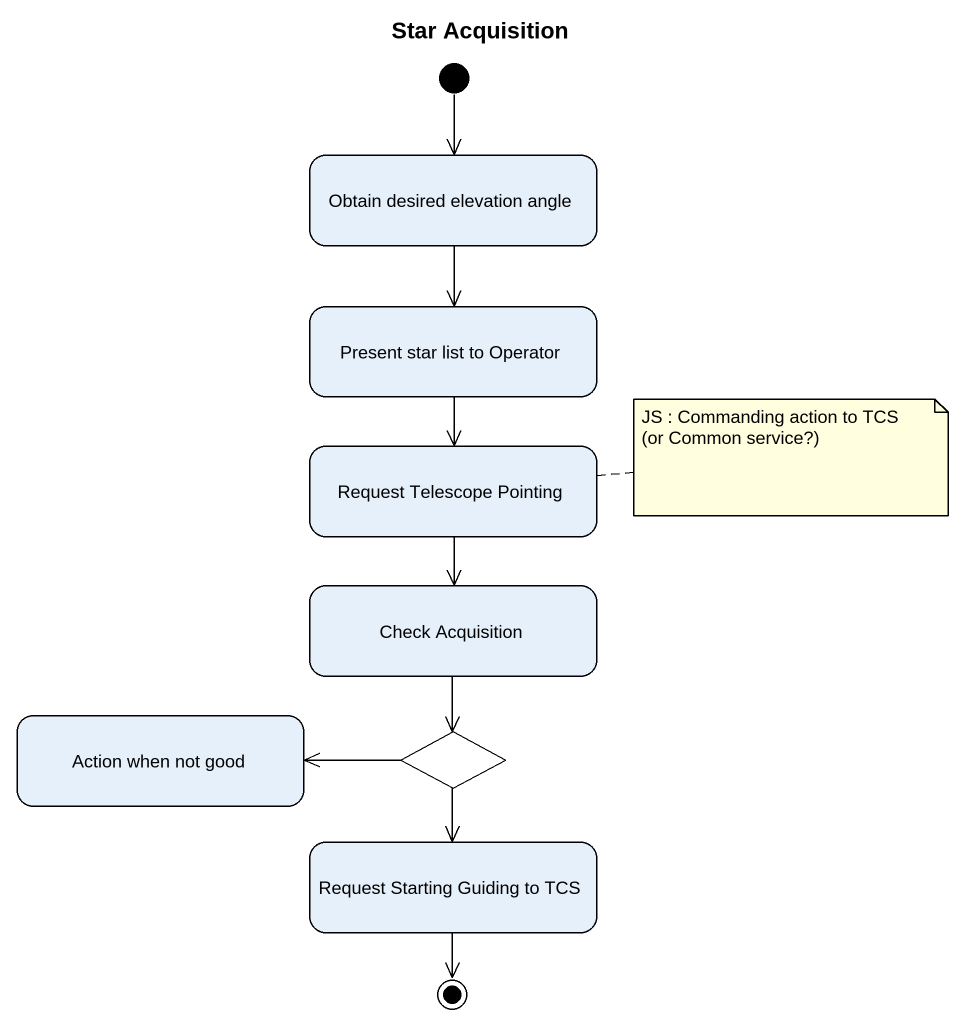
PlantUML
@startuml
title Star Acquisition
hide empty description
state "Obtain desired elevation angle" as Obtain_desired_elevation
state "Present star list to Operator" as Present_star_list_to
state "Request Telescope Pointing" as Request_Telescope_Pointing
state "Check Acquisition" as Check_Acquisition
state "Action when not good" as Action_when_not_good
state choice1 <<choice>>
state "Request Starting Guiding to TCS" as Request_Starting_Guiding_to
[*] --> Obtain_desired_elevation
Obtain_desired_elevation --> Present_star_list_to
Present_star_list_to --> Request_Telescope_Pointing
Request_Telescope_Pointing --> Check_Acquisition
Check_Acquisition --> choice1
choice1 -left-> Action_when_not_good
choice1 --> Request_Starting_Guiding_to
Request_Starting_Guiding_to --> [*]
note right of Request_Telescope_Pointing : JS : Commanding action to TCS (or Common service?)
@enduml
